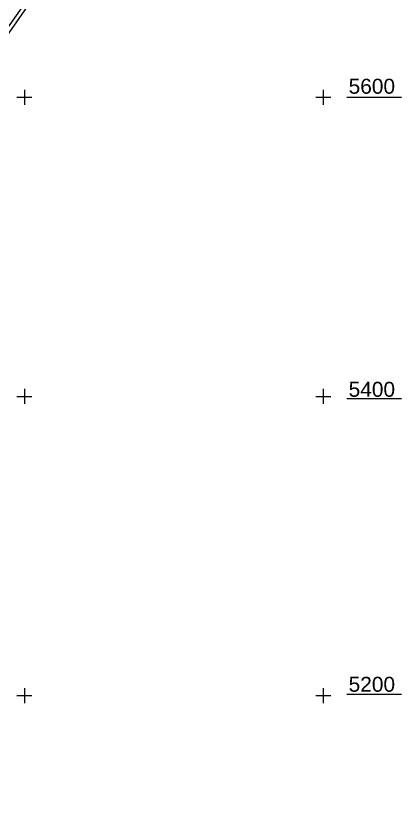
# Model space of a CAD drawing. Header units: millimetres. Extents: x 6127 to 9314, y 4730 to 7085.
# Drawn here: x 7994 to 8251, y 5126 to 5654 of the extents above; entities that cross this region are included whole.
import ezdxf

# ---------------------------------------------------------------- set-up
doc = ezdxf.new("R2010")
doc.units = ezdxf.units.MM
doc.header["$LTSCALE"] = 0.7
doc.layers.add('чорн', color=255, linetype='Continuous')
doc.styles.get("Standard").update_dxf_attribs({"font": 'arial.ttf'})

msp = doc.modelspace()

# ---------------------------------------------------------------- linework, layer by layer
at = {"layer": 'чорн', "color": 18, "ltscale": 0.15, "true_color": 0x000000}
msp.add_line((7981.11, 5635.63), (8014.6, 5683.3), dxfattribs=at)
at = {"layer": 'чорн', "color": 18, "ltscale": 0.2, "true_color": 0x000000, "transparency": 33554687}
for p, q in [((7999.99, 5604.99), (7999.99, 5594.99)), ((8199.99, 5604.99), (8199.99, 5594.99)), ((7994.99, 5599.99), (8004.99, 5599.99)), ((7994.99, 5599.99), (7994.99, 5599.99)), ((7994.99, 5599.99), (7999.99, 5599.99)), ((8194.99, 5599.99), (8204.99, 5599.99)), ((8194.99, 5599.99), (8194.99, 5599.99)), ((8194.99, 5599.99), (8199.99, 5599.99)), ((8215.87, 5600), (8252.39, 5600)), ((7999.99, 5404.99), (7999.99, 5394.99)), ((8199.99, 5404.99), (8199.99, 5394.99)), ((7994.99, 5399.99), (8004.99, 5399.99)), ((7994.99, 5399.99), (7994.99, 5399.99)), ((7994.99, 5399.99), (7999.99, 5399.99)), ((8194.99, 5399.99), (8204.99, 5399.99)), ((8194.99, 5399.99), (8194.99, 5399.99)), ((8194.99, 5399.99), (8199.99, 5399.99)), ((8215.87, 5398.69), (8252.39, 5398.69)), ((7999.99, 5204.99), (7999.99, 5194.99)), ((8199.99, 5204.99), (8199.99, 5194.99)), ((8215.87, 5200.9), (8252.39, 5200.9)), ((7994.99, 5199.99), (8004.99, 5199.99)), ((7994.99, 5199.99), (7994.99, 5199.99)), ((7994.99, 5199.99), (7999.99, 5199.99)), ((8194.99, 5199.99), (8204.99, 5199.99)), ((8194.99, 5199.99), (8194.99, 5199.99)), ((8194.99, 5199.99), (8199.99, 5199.99))]:
    msp.add_line(p, q, dxfattribs=at)
at = {"layer": 'чорн', "color": 18, "ltscale": 0.15, "true_color": 0x000000}
msp.add_lwpolyline([(8254.45, 6016.35), (8163.86, 5892.28), (8132.76, 5847.99), (8022.74, 5691.08), (7961.1, 5602.83), (7861.97, 5466.04), (7739.96, 5298.58), (7613.18, 5126.02)], dxfattribs=at)

# ---------------------------------------------------------------- texts
at = {"layer": 'чорн', "color": 18, "ltscale": 0.2, "true_color": 0x000000, "transparency": 33554687, "char_height": 10, "attachment_point": 1}
for s, insert in [('5600', (8216.97, 5612.4)), ('5400', (8216.97, 5409.76)), ('5200', (8216.97, 5212.53))]:
    msp.add_mtext_dynamic_manual_height_columns(s, width=53.048, gutter_width=12.5, heights=[0], dxfattribs=dict(at, insert=insert))

doc.saveas('drawing.dxf')
